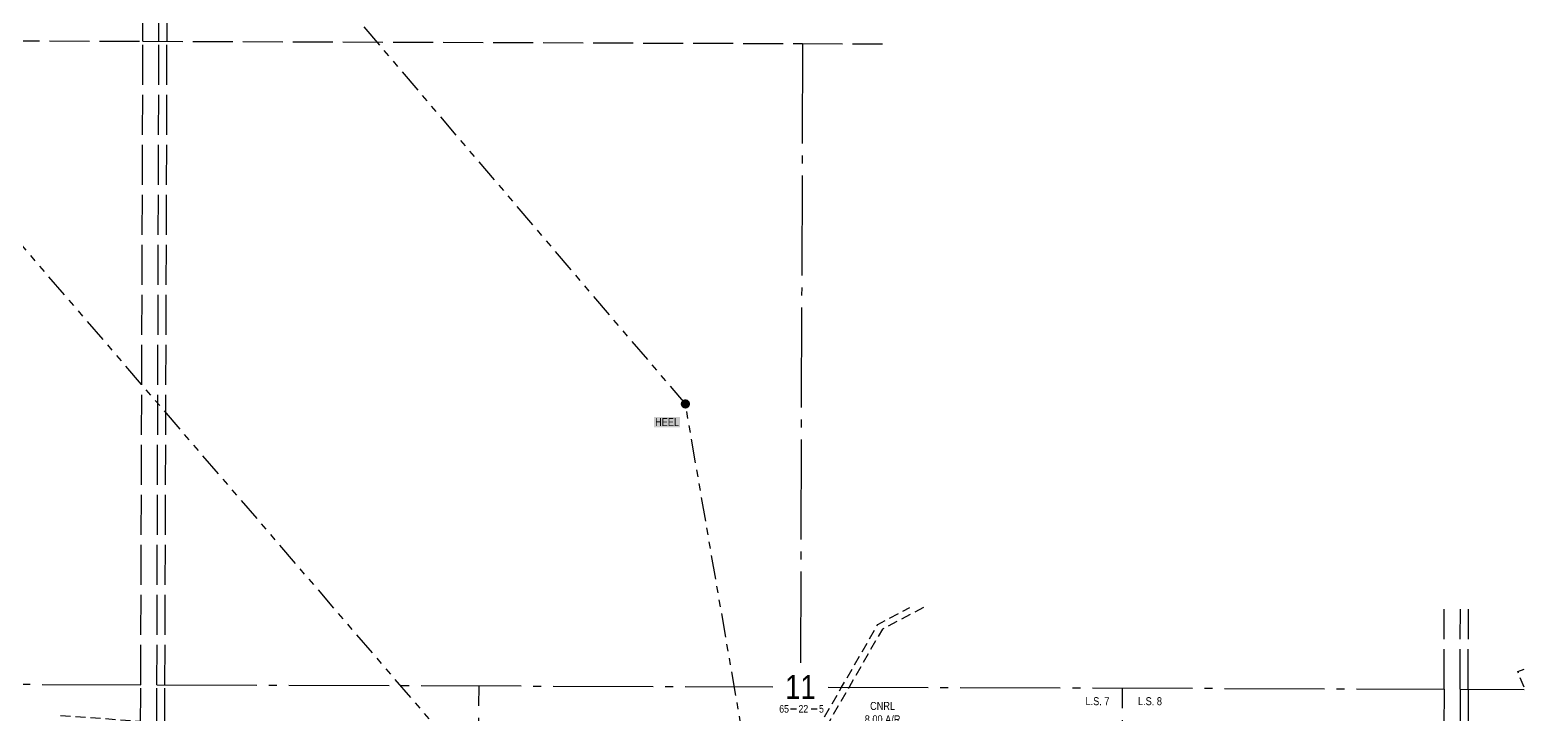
# Model space of a CAD drawing. Extents: x 481150 to 519818, y 6045091 to 6055068.
# Drawn here: x 485165 to 487031, y 6051456 to 6052311 of the extents above; entities that cross this region are included whole.
import ezdxf
from ezdxf.enums import TextEntityAlignment as Align

# ---------------------------------------------------------------- set-up
doc = ezdxf.new("R2010")
doc.units = 0
doc.header["$LTSCALE"] = 5
doc.header["$PDSIZE"] = 0.5
for name, pattern in [('foc-ACCESSROAD', [3.75, 2.5, -1.25]), ('foc-DRILLPATH', [14.75, 6, -1.75, 1.75, -1.75, 1.75, -1.75]), ('foc-LSD', [8, 5, -3]), ('foc-QUARTERLINE', [33, 25, -3, 2, -3]), ('foc-UNSURVEYED', [12.5, 10, -2.5])]:
    doc.linetypes.add(name, pattern=pattern)
doc.layers.get('Defpoints').update_dxf_attribs({"color": 9})
for name, color, linetype in [('10', 1, 'Continuous'), ('9', 3, 'Continuous'), ('F-AR', 190, 'foc-ACCESSROAD'), ('F-WS', 190, 'foc-ACCESSROAD'), ('L-MON', 1, 'Continuous'), ('L-QSEC', 8, 'foc-QUARTERLINE'), ('L-SECLBL', 7, 'Continuous'), ('L-SECTION-LSD', 7, 'foc-LSD'), ('L-USEC', 7, 'foc-UNSURVEYED'), ('P-PDRILLPATH', 12, 'foc-DRILLPATH')]:
    doc.layers.add(name, color=color, linetype=linetype)
doc.layers.add('F-AR-T', color=190, linetype='Continuous', lineweight=9)
doc.styles.add('100L', font='ARIALN.TTF', dxfattribs={"height": 11})
doc.styles.add('80CG', font='ARIALN.TTF', dxfattribs={"height": 10})
doc.styles.add('80L', font='ARIALN.TTF', dxfattribs={"height": 10})
doc.styles.add('SIMPLEX', font='ARIALN.TTF')
doc.dimstyles.new('Compass 5 000', dxfattribs={"dimscale": 5, "dimtxt": 9, "dimasz": 2, "dimexe": 0.2, "dimexo": 0.0625, "dimgap": 0.5, "dimtad": 0, "dimtih": 1, "dimtoh": 1, "dimzin": 0, "dimdsep": 46, "dimtxsty": '80CG', "dimcen": 0.1, "dimse1": 1, "dimse2": 1, "dimclrd": 256, "dimclrt": 256, "dimaunit": 1, "dimadec": 4, "dimazin": 0, "dimtfac": 0.06, "dimtofl": 0, "dimtmove": 0, "dimatfit": 1, "dimfxl": 0.2, "dimtolj": 1, "dimtzin": 0, "dimlwd": -1, "dimarcsym": 0})

# ---------------------------------------------------------------- blocks, each defined once
blk = doc.blocks.new('L-SECLBL')
at = {"layer": '9', "color": 7}
for p, q in [((-5.1, -27.8), (-12.3, -27.8)), ((20.7, -27.8), (13.5, -27.8))]:
    blk.add_line(p, q, dxfattribs=at)
at = {"layer": '10', "color": 2, "style": 'SIMPLEX'}
blk.add_attdef('SEC', text='', height=30, dxfattribs=at).set_placement((0, 0), align=Align.MIDDLE)
at = {"layer": '10', "color": 5, "style": '80L'}
blk.add_attdef('TWP', text='', height=9.5, dxfattribs=at).set_placement((-14.4, -27.4), align=Align.MIDDLE_RIGHT)
blk.add_attdef('RGE', text='', height=9.5, dxfattribs=at).set_placement((3.6, -27.4), align=Align.MIDDLE_CENTER)
blk.add_attdef('MER', text='', height=9.5, dxfattribs=at).set_placement((23.2, -27.4), align=Align.MIDDLE_LEFT)
blk = doc.blocks.new('plbh')
at = {"layer": 'L-MON'}
h = blk.add_hatch(color=255, dxfattribs=at)
h.dxf.hatch_style = 1
edge = h.paths.add_edge_path()
edge.add_arc((0, 0), 1.16, 0, 360)
h = blk.add_hatch(color=256, dxfattribs=at)
h.dxf.hatch_style = 1
h.paths.add_polyline_path([(-0.96, 0, 1), (0.96, 0, 1)])
h.paths.add_polyline_path([(0.91, 0, -1), (-0.91, 0, -1)], flags=16)
h.paths.add_polyline_path([(0.45, 0, -1), (-0.45, 0, -1)], flags=0)
h = blk.add_hatch(color=256, dxfattribs=at)
h.dxf.hatch_style = 1
h.paths.add_polyline_path([(-0.45, 0, 1), (0.45, 0, 1)])
h.paths.add_polyline_path([(0.4, 0, -1), (-0.4, 0, -1)], flags=16)
at = {"layer": 'L-MON', "color": 240}
for radius in [0.96, 0.91, 0.45, 0.4]:
    blk.add_circle((0, 0), radius, dxfattribs=at)
blk = doc.blocks.new('*D582')
at = {"layer": 'Defpoints', "color": 0, "transparency": 16777216}
for p in [(486146.1, 6051432.6), (486153.1, 6051428.6), (486155.3, 6051432.5)]:
    blk.add_point(p, dxfattribs=at)
at = {"layer": 'F-AR-T', "transparency": 16777216}
for p, q in [((486139.7, 6051441.5), (486131.1, 6051446.5)), ((486164, 6051427.6), (486172.6, 6051422.6)), ((486172.6, 6051422.6), (486182.6, 6051422.6))]:
    blk.add_line(p, q, dxfattribs=at)
for points in [[(486140.6, 6051443), (486138.9, 6051440.1), (486148.4, 6051436.5)], [(486164.8, 6051429), (486163.1, 6051426.1), (486155.3, 6051432.5)]]:
    blk.add_solid(points, dxfattribs=at)
at = {"layer": 'F-AR-T', "transparency": 16777216, "insert": (486230, 6051422.6), "char_height": 10, "attachment_point": 5, "style": '80CG'}
blk.add_mtext('\\A1;CNRL\\P8.00 A/R\\PLOC 960582\\P(Expired)\\P(As-Built)\\P(To be Cancelled)', dxfattribs=at)

msp = doc.modelspace()

# ---------------------------------------------------------------- linework, layer by layer
at = {"layer": 'F-AR', "flags": 128}
for points in [[(486281.129, 6051589.008), (486229.79, 6051561.811), (486188.052, 6051489.364), (486127.086, 6051383.545), (486124.954, 6051379.845), (486033.801, 6051386.501), (485639.054, 6051415.459), (485333.284, 6051436.735), (485303.131, 6051438.833), (485203.163, 6051445.789)], [(485203.188, 6051453.807), (485303.157, 6051446.851), (485333.31, 6051444.754), (485639.624, 6051423.44), (486034.384, 6051394.481), (486120.528, 6051388.191), (486127.135, 6051399.658), (486178.837, 6051489.396), (486224.008, 6051567.803), (486264.146, 6051589.066)]]:
    msp.add_lwpolyline(points, dxfattribs=at)
at = {"layer": 'F-WS', "flags": 128}
msp.add_lwpolyline([(487031.368, 6051489.439), (487023.543, 6051508.709), (487031.433, 6051511.913)], dxfattribs=at)
at = {"layer": 'L-QSEC'}
for p, q in [((486129.855, 6052293.808), (486127.5, 6051519.562)), ((483694.954, 6051497.896), (485303.304, 6051492.392)), ((485323.412, 6051492.328), (486092.803, 6051489.697)), ((486162.048, 6051489.46), (486931.405, 6051486.829)), ((486951.513, 6051486.72), (487031.359, 6051486.288))]:
    msp.add_line(p, q, dxfattribs=at)
at = {"layer": 'L-SECTION-LSD', "flags": 128}
for points in [[(485725.41, 6051490.953), (485722.89, 6050686.715)], [(486529.407, 6051488.204), (486527.034, 6050683.973)]]:
    msp.add_lwpolyline(points, dxfattribs=at)
at = {"layer": 'L-USEC'}
for p, q in [((485305.897, 6052296.631), (485308.554, 6053120.978)), ((485326.005, 6052296.567), (485328.662, 6053120.913)), ((485336.064, 6052296.534), (485338.721, 6053120.881)), ((484501.851, 6052299.387), (485305.897, 6052296.631)), ((485303.304, 6051492.392), (485305.897, 6052296.631)), ((485305.897, 6052296.631), (486129.855, 6052293.808)), ((485323.412, 6051492.328), (485326.005, 6052296.567)), ((485333.471, 6051492.295), (485336.064, 6052296.534)), ((486129.855, 6052293.808), (486229.81, 6052293.466)), ((486931.405, 6051486.829), (486931.691, 6051586.785)), ((486951.513, 6051486.771), (486951.799, 6051586.716)), ((486961.572, 6051486.743), (486961.858, 6051586.682)), ((485300.713, 6050688.155), (485303.304, 6051492.392)), ((485320.819, 6050688.09), (485323.412, 6051492.328)), ((485330.883, 6050688.057), (485333.471, 6051492.295)), ((486931.405, 6051486.829), (486929.105, 6050682.603)), ((486951.513, 6051486.771), (486949.222, 6050682.545)), ((486961.572, 6051486.743), (486959.272, 6050682.517))]:
    msp.add_line(p, q, dxfattribs=at)
at = {"layer": 'P-PDRILLPATH', "flags": 128}
for points in [[(486210.041, 6050534.185), (485983.699, 6051843.334), (483533.623, 6054720.274)], [(486213.474, 6050530.655), (485677.685, 6051433.276), (483044.608, 6054497.231)]]:
    msp.add_lwpolyline(points, dxfattribs=at)

# ---------------------------------------------------------------- block references
at = {"layer": 'L-MON', "xscale": 4.997778999999992, "yscale": 4.997778999999992, "zscale": 4.997778999999992}
msp.add_blockref('plbh', (485983.699, 6051843.334), dxfattribs=at)
at = {"layer": 'L-SECLBL', "xscale": 0.9995557999999983, "yscale": 0.9995557999999983, "zscale": 0.9995557999999983}
msp.add_blockref('L-SECLBL', (486127.409, 6051489.578), dxfattribs=at).add_auto_attribs({'SEC': '11', 'TWP': '65', 'RGE': '22', 'MER': '5'})

# ---------------------------------------------------------------- texts
at = {"color": 14, "insert": (485960.767, 6051820.598), "char_height": 9.9947, "attachment_point": 5, "style": '80L', "bg_fill": 1, "box_fill_scale": 1.15, "bg_fill_color": 255, "bg_fill_transparency": 0}
msp.add_mtext_dynamic_manual_height_columns('HEEL', width=29.5884, gutter_width=47.5, heights=[0], dxfattribs=at)

# ---------------------------------------------------------------- dimensions: what is measured, and where the dimension line sits
at = {"layer": 'F-AR-T', "color": 5}
dim = msp.add_aligned_dim(p1=(486146.135, 6051432.635), p2=(486153.068, 6051428.641), distance=4.504, text='CNRL\\P8.00 A/R\\PLOC 960582\\P(Expired)\\P(As-Built)\\P(To be Cancelled)', dimstyle='Compass 5 000', dxfattribs=at)
dim.commit()
dim.dimension.update_dxf_attribs({"geometry": '*D582', "text_midpoint": (486229.979, 6051422.56)})

# ---------------------------------------------------------------- next in the draw order: texts
at = {"layer": 'L-SECTION-LSD', "attachment_point": 1, "rotation": 359.804382, "style": '100L', "bg_fill": 3, "box_fill_scale": 1.5, "bg_fill_color": 256, "bg_fill_transparency": 0}
for s, width, insert, char_height in [('\\pi2.3212;L.S. 7', 30.88047, (486481.166, 6051476.81), 9.99473), ('L.S. 8', 30.40114, (486549.09, 6051476.81), 9.9947)]:
    msp.add_mtext_dynamic_manual_height_columns(s, width=width, gutter_width=55, heights=[0], dxfattribs=dict(at, insert=insert, char_height=char_height))

doc.saveas('drawing.dxf')
